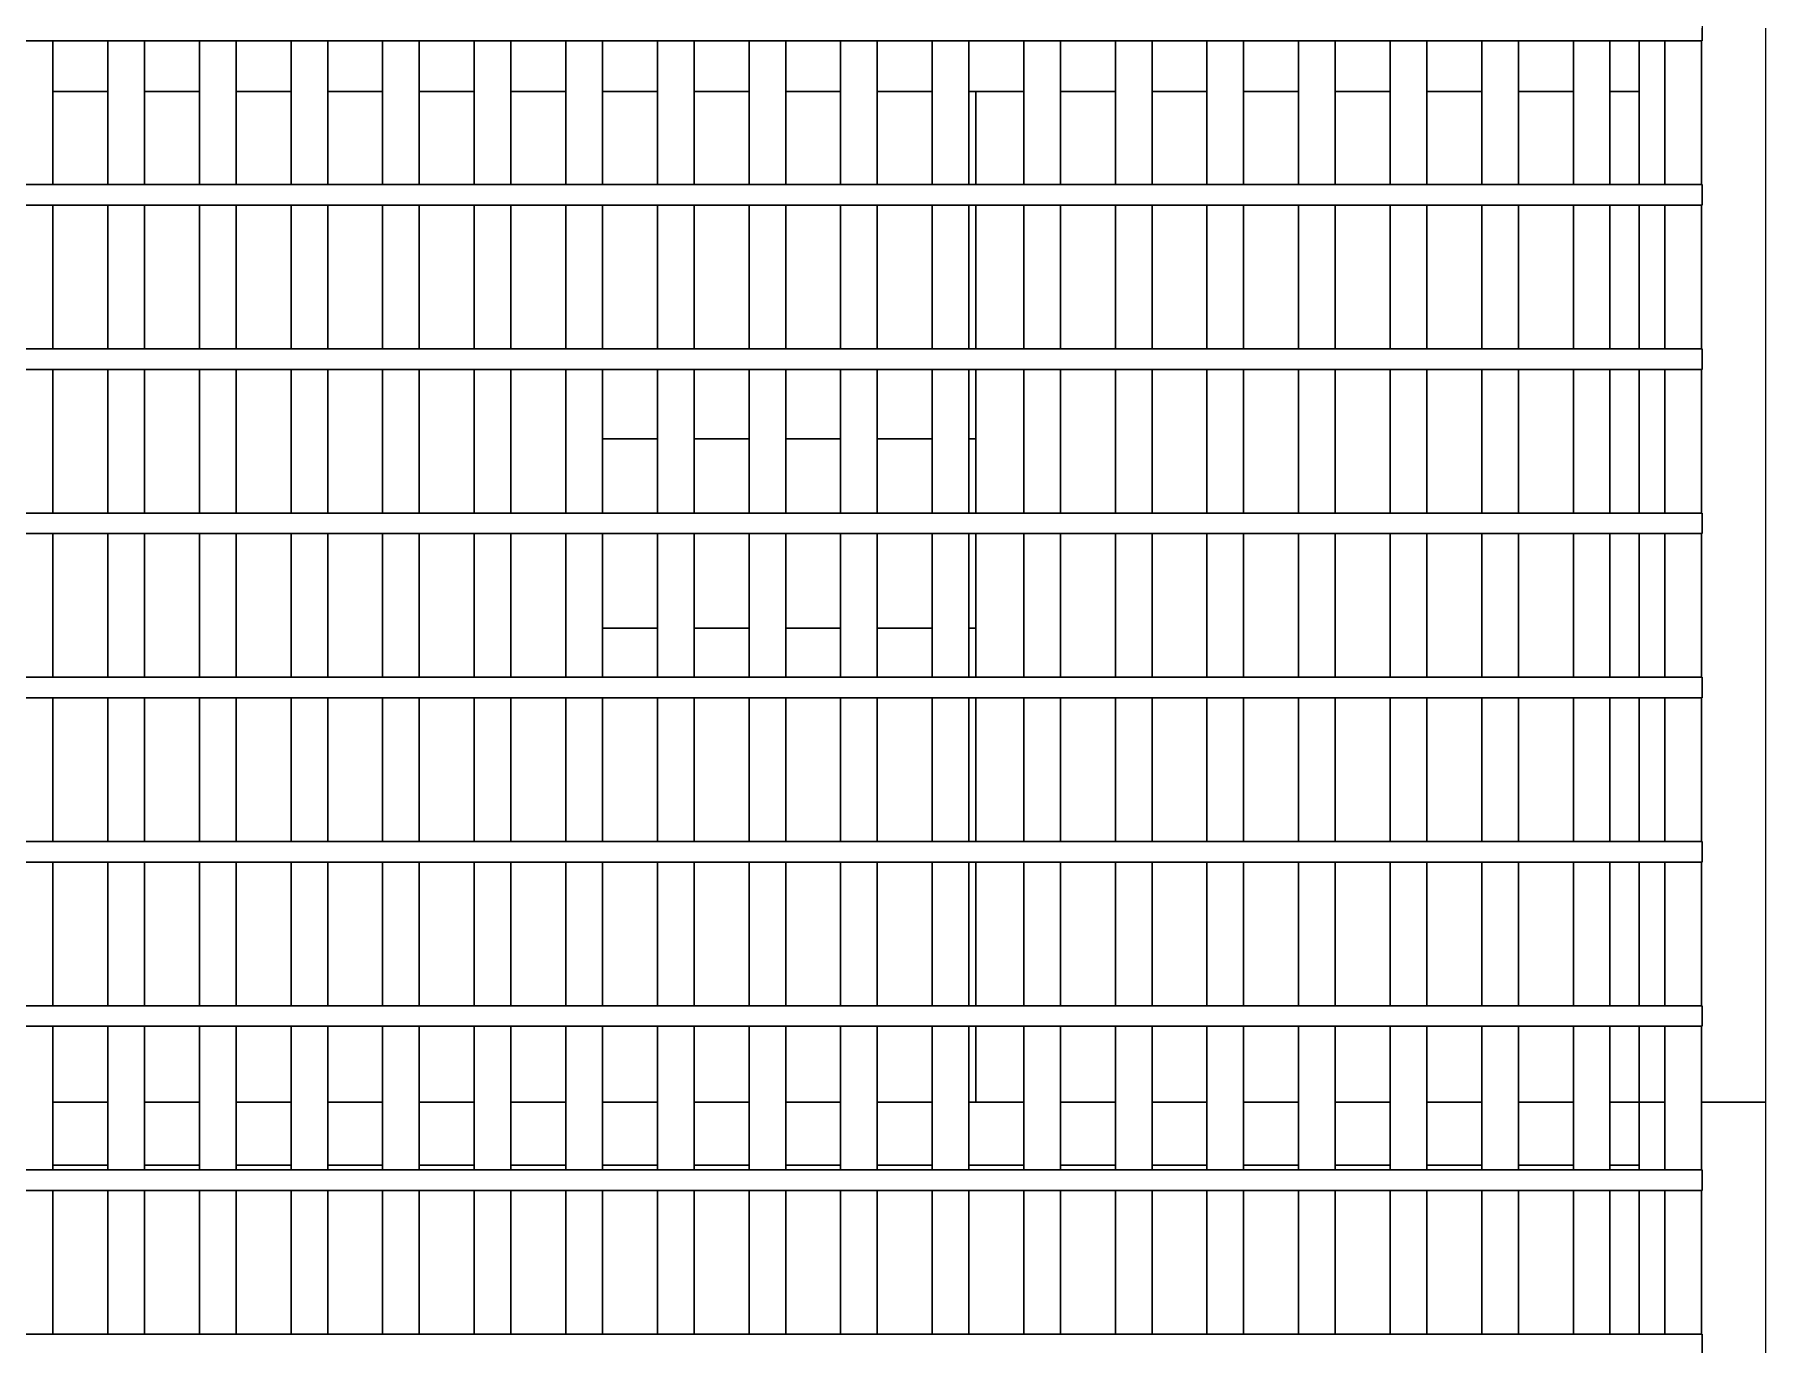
# Model space of a CAD drawing. Header units: millimetres. Extents: x -3142 to 174850, y -55234 to 83000.
# Drawn here: x 134720 to 140200, y -19518 to -15370 of the extents above; entities that cross this region are included whole.
import ezdxf

# ---------------------------------------------------------------- set-up
doc = ezdxf.new("R2010")
doc.units = ezdxf.units.MM
for name, color, linetype, lineweight in [('E-ELEV', 7, 'Continuous', 25), ('E-ELEV-FINE', 8, 'Continuous', 13), ('E-GLAS', 4, 'Continuous', 13)]:
    doc.layers.add(name, color=color, linetype=linetype, lineweight=lineweight)

msp = doc.modelspace()

# ---------------------------------------------------------------- linework, layer by layer
at = {"layer": 'E-ELEV'}
for points in [[(129300, -15390), (129300, -15325), (140000, -15325), (140000, -15390), (129300, -15390)], [(134778, -15845), (134662, -15845), (134662, -15390), (134778, -15390), (134778, -15845)], [(135068, -15845), (134952, -15845), (134952, -15390), (135068, -15390), (135068, -15845)], [(135358, -15845), (135242, -15845), (135242, -15390), (135358, -15390), (135358, -15845)], [(135648, -15845), (135532, -15845), (135532, -15390), (135648, -15390), (135648, -15845)], [(135938, -15845), (135822, -15845), (135822, -15390), (135938, -15390), (135938, -15845)], [(136228, -15845), (136112, -15845), (136112, -15390), (136228, -15390), (136228, -15845)], [(136518, -15845), (136402, -15845), (136402, -15390), (136518, -15390), (136518, -15845)], [(136808, -15845), (136692, -15845), (136692, -15390), (136808, -15390), (136808, -15845)], [(137098, -15845), (136982, -15845), (136982, -15390), (137098, -15390), (137098, -15845)], [(137388, -15845), (137272, -15845), (137272, -15390), (137388, -15390), (137388, -15845)], [(137678, -15845), (137562, -15845), (137562, -15390), (137678, -15390), (137678, -15845)], [(137968, -15845), (137852, -15845), (137852, -15390), (137968, -15390), (137968, -15845)], [(138258, -15845), (138142, -15845), (138142, -15390), (138258, -15390), (138258, -15845)], [(138548, -15845), (138432, -15845), (138432, -15390), (138548, -15390), (138548, -15845)], [(138838, -15845), (138722, -15845), (138722, -15390), (138838, -15390), (138838, -15845)], [(139128, -15845), (139012, -15845), (139012, -15390), (139128, -15390), (139128, -15845)], [(139418, -15845), (139302, -15845), (139302, -15390), (139418, -15390), (139418, -15845)], [(139708, -15845), (139592, -15845), (139592, -15390), (139708, -15390), (139708, -15845)], [(139800, -15390), (139882, -15390), (139882, -15845), (139800, -15845), (139800, -15390)], [(139998, -15845), (139882, -15845), (139882, -15390), (139998, -15390), (139998, -15845)], [(140200, -15350), (140200, -18750), (139998, -18750), (139998, -18510), (140000, -18510), (140000, -18445), (139998, -18445), (139998, -17990), (140000, -17990), (140000, -17925), (139998, -17925), (139998, -17470), (140000, -17470), (140000, -17405), (139998, -17405), (139998, -16950), (140000, -16950), (140000, -16885), (139998, -16885), (139998, -16430), (140000, -16430), (140000, -16365), (139998, -16365), (139998, -15910), (140000, -15910), (140000, -15845), (139998, -15845), (139998, -15390), (140000, -15390), (140000, -15350)], [(134952, -15550), (134952, -15845), (134778, -15845), (134778, -15550), (134952, -15550)], [(135242, -15550), (135242, -15845), (135068, -15845), (135068, -15550), (135242, -15550)], [(135532, -15550), (135532, -15845), (135358, -15845), (135358, -15550), (135532, -15550)], [(135822, -15550), (135822, -15845), (135648, -15845), (135648, -15550), (135822, -15550)], [(136112, -15550), (136112, -15845), (135938, -15845), (135938, -15550), (136112, -15550)], [(136402, -15550), (136402, -15845), (136228, -15845), (136228, -15550), (136402, -15550)], [(136692, -15550), (136692, -15845), (136518, -15845), (136518, -15550), (136692, -15550)], [(136982, -15550), (136982, -15845), (136808, -15845), (136808, -15550), (136982, -15550)], [(137272, -15550), (137272, -15845), (137098, -15845), (137098, -15550), (137272, -15550)], [(137562, -15550), (137562, -15845), (137388, -15845), (137388, -15550), (137562, -15550)], [(137700, -15845), (137678, -15845), (137678, -15550), (137700, -15550), (137700, -15845)], [(137700, -15550), (137852, -15550), (137852, -15845), (137700, -15845), (137700, -15550)], [(138142, -15550), (138142, -15845), (137968, -15845), (137968, -15550), (138142, -15550)], [(138432, -15550), (138432, -15845), (138258, -15845), (138258, -15550), (138432, -15550)], [(138722, -15550), (138722, -15845), (138548, -15845), (138548, -15550), (138722, -15550)], [(139012, -15550), (139012, -15845), (138838, -15845), (138838, -15550), (139012, -15550)], [(139302, -15550), (139302, -15845), (139128, -15845), (139128, -15550), (139302, -15550)], [(139592, -15550), (139592, -15845), (139418, -15845), (139418, -15550), (139592, -15550)], [(139800, -15550), (139800, -15845), (139708, -15845), (139708, -15550), (139800, -15550)], [(129300, -15910), (129300, -15845), (140000, -15845), (140000, -15910), (129300, -15910)], [(134778, -16365), (134662, -16365), (134662, -15910), (134778, -15910), (134778, -16365)], [(134952, -15910), (134952, -16365), (134778, -16365), (134778, -15910), (134952, -15910)], [(135068, -16365), (134952, -16365), (134952, -15910), (135068, -15910), (135068, -16365)], [(135068, -15910), (135242, -15910), (135242, -16365), (135068, -16365), (135068, -15910)], [(135358, -16365), (135242, -16365), (135242, -15910), (135358, -15910), (135358, -16365)], [(135358, -16365), (135358, -15910), (135532, -15910), (135532, -16365), (135358, -16365)], [(135648, -16365), (135532, -16365), (135532, -15910), (135648, -15910), (135648, -16365)], [(135822, -16365), (135648, -16365), (135648, -15910), (135822, -15910), (135822, -16365)], [(135938, -16365), (135822, -16365), (135822, -15910), (135938, -15910), (135938, -16365)], [(136112, -15910), (136112, -16365), (135938, -16365), (135938, -15910), (136112, -15910)], [(136228, -16365), (136112, -16365), (136112, -15910), (136228, -15910), (136228, -16365)], [(136228, -15910), (136402, -15910), (136402, -16365), (136228, -16365), (136228, -15910)], [(136518, -16365), (136402, -16365), (136402, -15910), (136518, -15910), (136518, -16365)], [(136518, -15910), (136692, -15910), (136692, -16365), (136518, -16365), (136518, -15910)], [(136808, -16365), (136692, -16365), (136692, -15910), (136808, -15910), (136808, -16365)], [(136808, -16365), (136808, -15910), (136982, -15910), (136982, -16365), (136808, -16365)], [(137098, -16365), (136982, -16365), (136982, -15910), (137098, -15910), (137098, -16365)], [(137272, -16365), (137098, -16365), (137098, -15910), (137272, -15910), (137272, -16365)], [(137388, -16365), (137272, -16365), (137272, -15910), (137388, -15910), (137388, -16365)], [(137562, -15910), (137562, -16365), (137388, -16365), (137388, -15910), (137562, -15910)], [(137678, -16365), (137562, -16365), (137562, -15910), (137678, -15910), (137678, -16365)], [(137700, -16365), (137678, -16365), (137678, -15910), (137700, -15910), (137700, -16365)], [(137700, -15910), (137852, -15910), (137852, -16365), (137700, -16365), (137700, -15910)], [(137968, -16365), (137852, -16365), (137852, -15910), (137968, -15910), (137968, -16365)], [(138142, -15910), (138142, -16365), (137968, -16365), (137968, -15910), (138142, -15910)], [(138258, -16365), (138142, -16365), (138142, -15910), (138258, -15910), (138258, -16365)], [(138258, -15910), (138432, -15910), (138432, -16365), (138258, -16365), (138258, -15910)], [(138548, -16365), (138432, -16365), (138432, -15910), (138548, -15910), (138548, -16365)], [(138548, -16365), (138548, -15910), (138722, -15910), (138722, -16365), (138548, -16365)], [(138838, -16365), (138722, -16365), (138722, -15910), (138838, -15910), (138838, -16365)], [(139012, -16365), (138838, -16365), (138838, -15910), (139012, -15910), (139012, -16365)], [(139128, -16365), (139012, -16365), (139012, -15910), (139128, -15910), (139128, -16365)], [(139302, -15910), (139302, -16365), (139128, -16365), (139128, -15910), (139302, -15910)], [(139418, -16365), (139302, -16365), (139302, -15910), (139418, -15910), (139418, -16365)], [(139418, -15910), (139592, -15910), (139592, -16365), (139418, -16365), (139418, -15910)], [(139708, -16365), (139592, -16365), (139592, -15910), (139708, -15910), (139708, -16365)], [(139708, -16365), (139708, -15910), (139800, -15910), (139800, -16365), (139708, -16365)], [(139800, -15910), (139882, -15910), (139882, -16365), (139800, -16365), (139800, -15910)], [(139998, -16365), (139882, -16365), (139882, -15910), (139998, -15910), (139998, -16365)], [(129300, -16430), (129300, -16365), (140000, -16365), (140000, -16430), (129300, -16430)], [(134778, -16885), (134662, -16885), (134662, -16430), (134778, -16430), (134778, -16885)], [(134952, -16430), (134952, -16885), (134778, -16885), (134778, -16430), (134952, -16430)], [(135068, -16885), (134952, -16885), (134952, -16430), (135068, -16430), (135068, -16885)], [(135068, -16430), (135242, -16430), (135242, -16885), (135068, -16885), (135068, -16430)], [(135358, -16885), (135242, -16885), (135242, -16430), (135358, -16430), (135358, -16885)], [(135358, -16885), (135358, -16430), (135532, -16430), (135532, -16885), (135358, -16885)], [(135648, -16885), (135532, -16885), (135532, -16430), (135648, -16430), (135648, -16885)], [(135822, -16885), (135648, -16885), (135648, -16430), (135822, -16430), (135822, -16885)], [(135938, -16885), (135822, -16885), (135822, -16430), (135938, -16430), (135938, -16885)], [(136112, -16430), (136112, -16885), (135938, -16885), (135938, -16430), (136112, -16430)], [(136228, -16885), (136112, -16885), (136112, -16430), (136228, -16430), (136228, -16885)], [(136228, -16430), (136402, -16430), (136402, -16885), (136228, -16885), (136228, -16430)], [(136518, -16885), (136402, -16885), (136402, -16430), (136518, -16430), (136518, -16885)], [(136518, -16650), (136518, -16430), (136692, -16430), (136692, -16650), (136518, -16650)], [(136808, -16885), (136692, -16885), (136692, -16430), (136808, -16430), (136808, -16885)], [(136808, -16650), (136808, -16430), (136982, -16430), (136982, -16650), (136808, -16650)], [(137098, -16885), (136982, -16885), (136982, -16430), (137098, -16430), (137098, -16885)], [(137098, -16650), (137098, -16430), (137272, -16430), (137272, -16650), (137098, -16650)], [(137388, -16885), (137272, -16885), (137272, -16430), (137388, -16430), (137388, -16885)], [(137388, -16650), (137388, -16430), (137562, -16430), (137562, -16650), (137388, -16650)], [(137678, -16885), (137562, -16885), (137562, -16430), (137678, -16430), (137678, -16885)], [(137700, -16650), (137678, -16650), (137678, -16430), (137700, -16430), (137700, -16650)], [(137700, -16430), (137852, -16430), (137852, -16885), (137700, -16885), (137700, -16430)], [(137968, -16885), (137852, -16885), (137852, -16430), (137968, -16430), (137968, -16885)], [(138142, -16430), (138142, -16885), (137968, -16885), (137968, -16430), (138142, -16430)], [(138258, -16885), (138142, -16885), (138142, -16430), (138258, -16430), (138258, -16885)], [(138258, -16430), (138432, -16430), (138432, -16885), (138258, -16885), (138258, -16430)], [(138548, -16885), (138432, -16885), (138432, -16430), (138548, -16430), (138548, -16885)], [(138548, -16885), (138548, -16430), (138722, -16430), (138722, -16885), (138548, -16885)], [(138838, -16885), (138722, -16885), (138722, -16430), (138838, -16430), (138838, -16885)], [(139012, -16885), (138838, -16885), (138838, -16430), (139012, -16430), (139012, -16885)], [(139128, -16885), (139012, -16885), (139012, -16430), (139128, -16430), (139128, -16885)], [(139302, -16430), (139302, -16885), (139128, -16885), (139128, -16430), (139302, -16430)], [(139418, -16885), (139302, -16885), (139302, -16430), (139418, -16430), (139418, -16885)], [(139418, -16430), (139592, -16430), (139592, -16885), (139418, -16885), (139418, -16430)], [(139708, -16885), (139592, -16885), (139592, -16430), (139708, -16430), (139708, -16885)], [(139708, -16885), (139708, -16430), (139800, -16430), (139800, -16885), (139708, -16885)], [(139800, -16430), (139882, -16430), (139882, -16885), (139800, -16885), (139800, -16430)], [(139998, -16885), (139882, -16885), (139882, -16430), (139998, -16430), (139998, -16885)], [(129300, -16950), (129300, -16885), (140000, -16885), (140000, -16950), (129300, -16950)], [(134778, -17405), (134662, -17405), (134662, -16950), (134778, -16950), (134778, -17405)], [(134952, -16950), (134952, -17405), (134778, -17405), (134778, -16950), (134952, -16950)], [(135068, -17405), (134952, -17405), (134952, -16950), (135068, -16950), (135068, -17405)], [(135068, -16950), (135242, -16950), (135242, -17405), (135068, -17405), (135068, -16950)], [(135358, -17405), (135242, -17405), (135242, -16950), (135358, -16950), (135358, -17405)], [(135358, -17405), (135358, -16950), (135532, -16950), (135532, -17405), (135358, -17405)], [(135648, -17405), (135532, -17405), (135532, -16950), (135648, -16950), (135648, -17405)], [(135822, -17405), (135648, -17405), (135648, -16950), (135822, -16950), (135822, -17405)], [(135938, -17405), (135822, -17405), (135822, -16950), (135938, -16950), (135938, -17405)], [(136112, -16950), (136112, -17405), (135938, -17405), (135938, -16950), (136112, -16950)], [(136228, -17405), (136112, -17405), (136112, -16950), (136228, -16950), (136228, -17405)], [(136228, -16950), (136402, -16950), (136402, -17405), (136228, -17405), (136228, -16950)], [(136518, -17405), (136402, -17405), (136402, -16950), (136518, -16950), (136518, -17405)], [(136808, -17405), (136692, -17405), (136692, -16950), (136808, -16950), (136808, -17405)], [(137098, -17405), (136982, -17405), (136982, -16950), (137098, -16950), (137098, -17405)], [(137388, -17405), (137272, -17405), (137272, -16950), (137388, -16950), (137388, -17405)], [(137678, -17405), (137562, -17405), (137562, -16950), (137678, -16950), (137678, -17405)], [(137700, -16950), (137852, -16950), (137852, -17405), (137700, -17405), (137700, -16950)], [(137968, -17405), (137852, -17405), (137852, -16950), (137968, -16950), (137968, -17405)], [(138142, -16950), (138142, -17405), (137968, -17405), (137968, -16950), (138142, -16950)], [(138258, -17405), (138142, -17405), (138142, -16950), (138258, -16950), (138258, -17405)], [(138258, -16950), (138432, -16950), (138432, -17405), (138258, -17405), (138258, -16950)], [(138548, -17405), (138432, -17405), (138432, -16950), (138548, -16950), (138548, -17405)], [(138548, -17405), (138548, -16950), (138722, -16950), (138722, -17405), (138548, -17405)], [(138838, -17405), (138722, -17405), (138722, -16950), (138838, -16950), (138838, -17405)], [(139012, -17405), (138838, -17405), (138838, -16950), (139012, -16950), (139012, -17405)], [(139128, -17405), (139012, -17405), (139012, -16950), (139128, -16950), (139128, -17405)], [(139302, -16950), (139302, -17405), (139128, -17405), (139128, -16950), (139302, -16950)], [(139418, -17405), (139302, -17405), (139302, -16950), (139418, -16950), (139418, -17405)], [(139418, -16950), (139592, -16950), (139592, -17405), (139418, -17405), (139418, -16950)], [(139708, -17405), (139592, -17405), (139592, -16950), (139708, -16950), (139708, -17405)], [(139708, -17405), (139708, -16950), (139800, -16950), (139800, -17405), (139708, -17405)], [(139800, -16950), (139882, -16950), (139882, -17405), (139800, -17405), (139800, -16950)], [(139998, -17405), (139882, -17405), (139882, -16950), (139998, -16950), (139998, -17405)], [(136692, -17250), (136692, -17405), (136518, -17405), (136518, -17250), (136692, -17250)], [(136982, -17250), (136982, -17405), (136808, -17405), (136808, -17250), (136982, -17250)], [(137272, -17250), (137272, -17405), (137098, -17405), (137098, -17250), (137272, -17250)], [(137562, -17250), (137562, -17405), (137388, -17405), (137388, -17250), (137562, -17250)], [(137700, -17405), (137678, -17405), (137678, -17250), (137700, -17250), (137700, -17405)], [(129300, -17470), (129300, -17405), (140000, -17405), (140000, -17470), (129300, -17470)], [(134778, -17925), (134662, -17925), (134662, -17470), (134778, -17470), (134778, -17925)], [(134952, -17470), (134952, -17925), (134778, -17925), (134778, -17470), (134952, -17470)], [(135068, -17925), (134952, -17925), (134952, -17470), (135068, -17470), (135068, -17925)], [(135068, -17470), (135242, -17470), (135242, -17925), (135068, -17925), (135068, -17470)], [(135358, -17925), (135242, -17925), (135242, -17470), (135358, -17470), (135358, -17925)], [(135358, -17925), (135358, -17470), (135532, -17470), (135532, -17925), (135358, -17925)], [(135648, -17925), (135532, -17925), (135532, -17470), (135648, -17470), (135648, -17925)], [(135822, -17925), (135648, -17925), (135648, -17470), (135822, -17470), (135822, -17925)], [(135938, -17925), (135822, -17925), (135822, -17470), (135938, -17470), (135938, -17925)], [(136112, -17470), (136112, -17925), (135938, -17925), (135938, -17470), (136112, -17470)], [(136228, -17925), (136112, -17925), (136112, -17470), (136228, -17470), (136228, -17925)], [(136228, -17470), (136402, -17470), (136402, -17925), (136228, -17925), (136228, -17470)], [(136518, -17925), (136402, -17925), (136402, -17470), (136518, -17470), (136518, -17925)], [(136692, -17470), (136692, -17925), (136518, -17925), (136518, -17470), (136692, -17470)], [(136808, -17925), (136692, -17925), (136692, -17470), (136808, -17470), (136808, -17925)], [(136808, -17470), (136982, -17470), (136982, -17925), (136808, -17925), (136808, -17470)], [(137098, -17925), (136982, -17925), (136982, -17470), (137098, -17470), (137098, -17925)], [(137098, -17925), (137098, -17470), (137272, -17470), (137272, -17925), (137098, -17925)], [(137388, -17925), (137272, -17925), (137272, -17470), (137388, -17470), (137388, -17925)], [(137562, -17925), (137388, -17925), (137388, -17470), (137562, -17470), (137562, -17925)], [(137678, -17925), (137562, -17925), (137562, -17470), (137678, -17470), (137678, -17925)], [(137700, -17925), (137678, -17925), (137678, -17470), (137700, -17470), (137700, -17925)], [(137700, -17470), (137852, -17470), (137852, -17925), (137700, -17925), (137700, -17470)], [(137968, -17925), (137852, -17925), (137852, -17470), (137968, -17470), (137968, -17925)], [(138142, -17470), (138142, -17925), (137968, -17925), (137968, -17470), (138142, -17470)], [(138258, -17925), (138142, -17925), (138142, -17470), (138258, -17470), (138258, -17925)], [(138258, -17470), (138432, -17470), (138432, -17925), (138258, -17925), (138258, -17470)], [(138548, -17925), (138432, -17925), (138432, -17470), (138548, -17470), (138548, -17925)], [(138548, -17925), (138548, -17470), (138722, -17470), (138722, -17925), (138548, -17925)], [(138838, -17925), (138722, -17925), (138722, -17470), (138838, -17470), (138838, -17925)], [(139012, -17925), (138838, -17925), (138838, -17470), (139012, -17470), (139012, -17925)], [(139128, -17925), (139012, -17925), (139012, -17470), (139128, -17470), (139128, -17925)], [(139302, -17470), (139302, -17925), (139128, -17925), (139128, -17470), (139302, -17470)], [(139418, -17925), (139302, -17925), (139302, -17470), (139418, -17470), (139418, -17925)], [(139418, -17470), (139592, -17470), (139592, -17925), (139418, -17925), (139418, -17470)], [(139708, -17925), (139592, -17925), (139592, -17470), (139708, -17470), (139708, -17925)], [(139708, -17925), (139708, -17470), (139800, -17470), (139800, -17925), (139708, -17925)], [(139800, -17470), (139882, -17470), (139882, -17925), (139800, -17925), (139800, -17470)], [(139998, -17925), (139882, -17925), (139882, -17470), (139998, -17470), (139998, -17925)], [(129300, -17990), (129300, -17925), (140000, -17925), (140000, -17990), (129300, -17990)], [(134778, -18445), (134662, -18445), (134662, -17990), (134778, -17990), (134778, -18445)], [(134952, -17990), (134952, -18445), (134778, -18445), (134778, -17990), (134952, -17990)], [(135068, -18445), (134952, -18445), (134952, -17990), (135068, -17990), (135068, -18445)], [(135068, -17990), (135242, -17990), (135242, -18445), (135068, -18445), (135068, -17990)], [(135358, -18445), (135242, -18445), (135242, -17990), (135358, -17990), (135358, -18445)], [(135358, -18445), (135358, -17990), (135532, -17990), (135532, -18445), (135358, -18445)], [(135648, -18445), (135532, -18445), (135532, -17990), (135648, -17990), (135648, -18445)], [(135822, -18445), (135648, -18445), (135648, -17990), (135822, -17990), (135822, -18445)], [(135938, -18445), (135822, -18445), (135822, -17990), (135938, -17990), (135938, -18445)], [(136112, -17990), (136112, -18445), (135938, -18445), (135938, -17990), (136112, -17990)], [(136228, -18445), (136112, -18445), (136112, -17990), (136228, -17990), (136228, -18445)], [(136228, -17990), (136402, -17990), (136402, -18445), (136228, -18445), (136228, -17990)], [(136518, -18445), (136402, -18445), (136402, -17990), (136518, -17990), (136518, -18445)], [(136692, -17990), (136692, -18445), (136518, -18445), (136518, -17990), (136692, -17990)], [(136808, -18445), (136692, -18445), (136692, -17990), (136808, -17990), (136808, -18445)], [(136808, -17990), (136982, -17990), (136982, -18445), (136808, -18445), (136808, -17990)], [(137098, -18445), (136982, -18445), (136982, -17990), (137098, -17990), (137098, -18445)], [(137098, -18445), (137098, -17990), (137272, -17990), (137272, -18445), (137098, -18445)], [(137388, -18445), (137272, -18445), (137272, -17990), (137388, -17990), (137388, -18445)], [(137562, -18445), (137388, -18445), (137388, -17990), (137562, -17990), (137562, -18445)], [(137678, -18445), (137562, -18445), (137562, -17990), (137678, -17990), (137678, -18445)], [(137700, -18445), (137678, -18445), (137678, -17990), (137700, -17990), (137700, -18445)], [(137700, -17990), (137852, -17990), (137852, -18445), (137700, -18445), (137700, -17990)], [(137968, -18445), (137852, -18445), (137852, -17990), (137968, -17990), (137968, -18445)], [(138142, -17990), (138142, -18445), (137968, -18445), (137968, -17990), (138142, -17990)], [(138258, -18445), (138142, -18445), (138142, -17990), (138258, -17990), (138258, -18445)], [(138258, -17990), (138432, -17990), (138432, -18445), (138258, -18445), (138258, -17990)], [(138548, -18445), (138432, -18445), (138432, -17990), (138548, -17990), (138548, -18445)], [(138548, -18445), (138548, -17990), (138722, -17990), (138722, -18445), (138548, -18445)], [(138838, -18445), (138722, -18445), (138722, -17990), (138838, -17990), (138838, -18445)], [(139012, -18445), (138838, -18445), (138838, -17990), (139012, -17990), (139012, -18445)], [(139128, -18445), (139012, -18445), (139012, -17990), (139128, -17990), (139128, -18445)], [(139302, -17990), (139302, -18445), (139128, -18445), (139128, -17990), (139302, -17990)], [(139418, -18445), (139302, -18445), (139302, -17990), (139418, -17990), (139418, -18445)], [(139418, -17990), (139592, -17990), (139592, -18445), (139418, -18445), (139418, -17990)], [(139708, -18445), (139592, -18445), (139592, -17990), (139708, -17990), (139708, -18445)], [(139708, -18445), (139708, -17990), (139800, -17990), (139800, -18445), (139708, -18445)], [(139800, -17990), (139882, -17990), (139882, -18445), (139800, -18445), (139800, -17990)], [(139998, -18445), (139882, -18445), (139882, -17990), (139998, -17990), (139998, -18445)], [(129300, -18510), (129300, -18445), (140000, -18445), (140000, -18510), (129300, -18510)], [(134778, -18965), (134662, -18965), (134662, -18510), (134778, -18510), (134778, -18965)], [(134778, -18750), (134778, -18510), (134952, -18510), (134952, -18750), (134778, -18750)], [(135068, -18965), (134952, -18965), (134952, -18510), (135068, -18510), (135068, -18965)], [(135068, -18750), (135068, -18510), (135242, -18510), (135242, -18750), (135068, -18750)], [(135358, -18965), (135242, -18965), (135242, -18510), (135358, -18510), (135358, -18965)], [(135358, -18750), (135358, -18510), (135532, -18510), (135532, -18750), (135358, -18750)], [(135648, -18965), (135532, -18965), (135532, -18510), (135648, -18510), (135648, -18965)], [(135648, -18750), (135648, -18510), (135822, -18510), (135822, -18750), (135648, -18750)], [(135938, -18965), (135822, -18965), (135822, -18510), (135938, -18510), (135938, -18965)], [(135938, -18750), (135938, -18510), (136112, -18510), (136112, -18750), (135938, -18750)], [(136228, -18965), (136112, -18965), (136112, -18510), (136228, -18510), (136228, -18965)], [(136228, -18750), (136228, -18510), (136402, -18510), (136402, -18750), (136228, -18750)], [(136518, -18965), (136402, -18965), (136402, -18510), (136518, -18510), (136518, -18965)], [(136518, -18750), (136518, -18510), (136692, -18510), (136692, -18750), (136518, -18750)], [(136808, -18965), (136692, -18965), (136692, -18510), (136808, -18510), (136808, -18965)], [(136808, -18750), (136808, -18510), (136982, -18510), (136982, -18750), (136808, -18750)], [(137098, -18965), (136982, -18965), (136982, -18510), (137098, -18510), (137098, -18965)], [(137098, -18750), (137098, -18510), (137272, -18510), (137272, -18750), (137098, -18750)], [(137388, -18965), (137272, -18965), (137272, -18510), (137388, -18510), (137388, -18965)], [(137388, -18750), (137388, -18510), (137562, -18510), (137562, -18750), (137388, -18750)], [(137678, -18965), (137562, -18965), (137562, -18510), (137678, -18510), (137678, -18965)], [(137700, -18750), (137678, -18750), (137678, -18510), (137700, -18510), (137700, -18750)], [(137700, -18510), (137852, -18510), (137852, -18750), (137700, -18750), (137700, -18510)], [(137968, -18965), (137852, -18965), (137852, -18510), (137968, -18510), (137968, -18965)], [(137968, -18750), (137968, -18510), (138142, -18510), (138142, -18750), (137968, -18750)], [(138258, -18965), (138142, -18965), (138142, -18510), (138258, -18510), (138258, -18965)], [(138258, -18750), (138258, -18510), (138432, -18510), (138432, -18750), (138258, -18750)], [(138548, -18965), (138432, -18965), (138432, -18510), (138548, -18510), (138548, -18965)], [(138548, -18750), (138548, -18510), (138722, -18510), (138722, -18750), (138548, -18750)], [(138838, -18965), (138722, -18965), (138722, -18510), (138838, -18510), (138838, -18965)], [(138838, -18750), (138838, -18510), (139012, -18510), (139012, -18750), (138838, -18750)], [(139128, -18965), (139012, -18965), (139012, -18510), (139128, -18510), (139128, -18965)], [(139128, -18750), (139128, -18510), (139302, -18510), (139302, -18750), (139128, -18750)], [(139418, -18965), (139302, -18965), (139302, -18510), (139418, -18510), (139418, -18965)], [(139418, -18750), (139418, -18510), (139592, -18510), (139592, -18750), (139418, -18750)], [(139708, -18965), (139592, -18965), (139592, -18510), (139708, -18510), (139708, -18965)], [(139708, -18750), (139708, -18510), (139800, -18510), (139800, -18750), (139708, -18750)], [(139800, -18510), (139882, -18510), (139882, -18750), (139800, -18750), (139800, -18510)], [(139998, -18965), (139882, -18965), (139882, -18510), (139998, -18510), (139998, -18965)], [(139800, -18750), (139882, -18750), (139882, -18965), (139800, -18965), (139800, -18750)], [(140000, -19550), (140000, -19485), (139998, -19485), (139998, -19030), (140000, -19030), (140000, -18965), (139998, -18965), (139998, -18750), (140200, -18750)], [(140200, -18750), (140200, -22150)], [(134952, -18950), (134952, -18965), (134778, -18965), (134778, -18950), (134952, -18950)], [(135242, -18950), (135242, -18965), (135068, -18965), (135068, -18950), (135242, -18950)], [(135532, -18950), (135532, -18965), (135358, -18965), (135358, -18950), (135532, -18950)], [(135822, -18950), (135822, -18965), (135648, -18965), (135648, -18950), (135822, -18950)], [(136112, -18950), (136112, -18965), (135938, -18965), (135938, -18950), (136112, -18950)], [(136402, -18950), (136402, -18965), (136228, -18965), (136228, -18950), (136402, -18950)], [(136692, -18950), (136692, -18965), (136518, -18965), (136518, -18950), (136692, -18950)], [(136982, -18950), (136982, -18965), (136808, -18965), (136808, -18950), (136982, -18950)], [(137272, -18950), (137272, -18965), (137098, -18965), (137098, -18950), (137272, -18950)], [(137562, -18950), (137562, -18965), (137388, -18965), (137388, -18950), (137562, -18950)], [(137852, -18950), (137852, -18965), (137678, -18965), (137678, -18950), (137852, -18950)], [(138142, -18950), (138142, -18965), (137968, -18965), (137968, -18950), (138142, -18950)], [(138432, -18950), (138432, -18965), (138258, -18965), (138258, -18950), (138432, -18950)], [(138722, -18950), (138722, -18965), (138548, -18965), (138548, -18950), (138722, -18950)], [(139012, -18950), (139012, -18965), (138838, -18965), (138838, -18950), (139012, -18950)], [(139302, -18950), (139302, -18965), (139128, -18965), (139128, -18950), (139302, -18950)], [(139592, -18950), (139592, -18965), (139418, -18965), (139418, -18950), (139592, -18950)], [(139800, -18950), (139800, -18965), (139708, -18965), (139708, -18950), (139800, -18950)], [(129300, -19030), (129300, -18965), (140000, -18965), (140000, -19030), (129300, -19030)], [(134778, -19485), (134662, -19485), (134662, -19030), (134778, -19030), (134778, -19485)], [(134952, -19030), (134952, -19485), (134778, -19485), (134778, -19030), (134952, -19030)], [(135068, -19485), (134952, -19485), (134952, -19030), (135068, -19030), (135068, -19485)], [(135068, -19030), (135242, -19030), (135242, -19485), (135068, -19485), (135068, -19030)], [(135358, -19485), (135242, -19485), (135242, -19030), (135358, -19030), (135358, -19485)], [(135532, -19485), (135358, -19485), (135358, -19030), (135532, -19030), (135532, -19485)], [(135648, -19485), (135532, -19485), (135532, -19030), (135648, -19030), (135648, -19485)], [(135822, -19485), (135648, -19485), (135648, -19030), (135822, -19030), (135822, -19485)], [(135938, -19485), (135822, -19485), (135822, -19030), (135938, -19030), (135938, -19485)], [(136112, -19030), (136112, -19485), (135938, -19485), (135938, -19030), (136112, -19030)], [(136228, -19485), (136112, -19485), (136112, -19030), (136228, -19030), (136228, -19485)], [(136228, -19030), (136402, -19030), (136402, -19485), (136228, -19485), (136228, -19030)], [(136518, -19485), (136402, -19485), (136402, -19030), (136518, -19030), (136518, -19485)], [(136518, -19485), (136518, -19030), (136692, -19030), (136692, -19485), (136518, -19485)], [(136808, -19485), (136692, -19485), (136692, -19030), (136808, -19030), (136808, -19485)], [(136982, -19485), (136808, -19485), (136808, -19030), (136982, -19030), (136982, -19485)], [(137098, -19485), (136982, -19485), (136982, -19030), (137098, -19030), (137098, -19485)], [(137272, -19030), (137272, -19485), (137098, -19485), (137098, -19030), (137272, -19030)], [(137388, -19485), (137272, -19485), (137272, -19030), (137388, -19030), (137388, -19485)], [(137388, -19030), (137562, -19030), (137562, -19485), (137388, -19485), (137388, -19030)], [(137678, -19485), (137562, -19485), (137562, -19030), (137678, -19030), (137678, -19485)], [(137678, -19485), (137678, -19030), (137852, -19030), (137852, -19485), (137678, -19485)], [(137968, -19485), (137852, -19485), (137852, -19030), (137968, -19030), (137968, -19485)], [(138142, -19485), (137968, -19485), (137968, -19030), (138142, -19030), (138142, -19485)], [(138258, -19485), (138142, -19485), (138142, -19030), (138258, -19030), (138258, -19485)], [(138432, -19030), (138432, -19485), (138258, -19485), (138258, -19030), (138432, -19030)], [(138548, -19485), (138432, -19485), (138432, -19030), (138548, -19030), (138548, -19485)], [(138548, -19030), (138722, -19030), (138722, -19485), (138548, -19485), (138548, -19030)], [(138838, -19485), (138722, -19485), (138722, -19030), (138838, -19030), (138838, -19485)], [(139012, -19030), (139012, -19485), (138838, -19485), (138838, -19030), (139012, -19030)], [(139128, -19485), (139012, -19485), (139012, -19030), (139128, -19030), (139128, -19485)], [(139128, -19030), (139302, -19030), (139302, -19485), (139128, -19485), (139128, -19030)], [(139418, -19485), (139302, -19485), (139302, -19030), (139418, -19030), (139418, -19485)], [(139418, -19485), (139418, -19030), (139592, -19030), (139592, -19485), (139418, -19485)], [(139708, -19485), (139592, -19485), (139592, -19030), (139708, -19030), (139708, -19485)], [(139800, -19030), (139800, -19485), (139708, -19485), (139708, -19030), (139800, -19030)], [(139800, -19030), (139882, -19030), (139882, -19485), (139800, -19485), (139800, -19030)], [(139998, -19485), (139882, -19485), (139882, -19030), (139998, -19030), (139998, -19485)], [(129300, -19550), (129300, -19485), (140000, -19485), (140000, -19550), (129300, -19550)]]:
    msp.add_lwpolyline(points, dxfattribs=at)
at = {"layer": 'E-ELEV-FINE'}
for points in [[(134778, -15550), (134778, -15390), (134952, -15390), (134952, -15550), (134778, -15550)], [(135068, -15550), (135068, -15390), (135242, -15390), (135242, -15550), (135068, -15550)], [(135358, -15550), (135358, -15390), (135532, -15390), (135532, -15550), (135358, -15550)], [(135648, -15550), (135648, -15390), (135822, -15390), (135822, -15550), (135648, -15550)], [(135938, -15550), (135938, -15390), (136112, -15390), (136112, -15550), (135938, -15550)], [(136228, -15550), (136228, -15390), (136402, -15390), (136402, -15550), (136228, -15550)], [(136518, -15550), (136518, -15390), (136692, -15390), (136692, -15550), (136518, -15550)], [(136808, -15550), (136808, -15390), (136982, -15390), (136982, -15550), (136808, -15550)], [(137098, -15550), (137098, -15390), (137272, -15390), (137272, -15550), (137098, -15550)], [(137388, -15550), (137388, -15390), (137562, -15390), (137562, -15550), (137388, -15550)], [(137678, -15550), (137678, -15390), (137852, -15390), (137852, -15550), (137700, -15550), (137678, -15550)], [(137968, -15550), (137968, -15390), (138142, -15390), (138142, -15550), (137968, -15550)], [(138258, -15550), (138258, -15390), (138432, -15390), (138432, -15550), (138258, -15550)], [(138548, -15550), (138548, -15390), (138722, -15390), (138722, -15550), (138548, -15550)], [(138838, -15550), (138838, -15390), (139012, -15390), (139012, -15550), (138838, -15550)], [(139128, -15550), (139128, -15390), (139302, -15390), (139302, -15550), (139128, -15550)], [(139418, -15550), (139418, -15390), (139592, -15390), (139592, -15550), (139418, -15550)], [(139708, -15550), (139708, -15390), (139800, -15390), (139800, -15550), (139708, -15550)], [(134952, -18750), (134952, -18950), (134778, -18950), (134778, -18750), (134952, -18750)], [(135242, -18750), (135242, -18950), (135068, -18950), (135068, -18750), (135242, -18750)], [(135532, -18750), (135532, -18950), (135358, -18950), (135358, -18750), (135532, -18750)], [(135822, -18750), (135822, -18950), (135648, -18950), (135648, -18750), (135822, -18750)], [(136112, -18750), (136112, -18950), (135938, -18950), (135938, -18750), (136112, -18750)], [(136402, -18750), (136402, -18950), (136228, -18950), (136228, -18750), (136402, -18750)], [(136692, -18750), (136692, -18950), (136518, -18950), (136518, -18750), (136692, -18750)], [(136982, -18750), (136982, -18950), (136808, -18950), (136808, -18750), (136982, -18750)], [(137272, -18750), (137272, -18950), (137098, -18950), (137098, -18750), (137272, -18750)], [(137562, -18750), (137562, -18950), (137388, -18950), (137388, -18750), (137562, -18750)], [(137852, -18750), (137852, -18950), (137678, -18950), (137678, -18750), (137852, -18750)], [(138142, -18750), (138142, -18950), (137968, -18950), (137968, -18750), (138142, -18750)], [(138432, -18750), (138432, -18950), (138258, -18950), (138258, -18750), (138432, -18750)], [(138722, -18750), (138722, -18950), (138548, -18950), (138548, -18750), (138722, -18750)], [(139012, -18750), (139012, -18950), (138838, -18950), (138838, -18750), (139012, -18750)], [(139302, -18750), (139302, -18950), (139128, -18950), (139128, -18750), (139302, -18750)], [(139592, -18750), (139592, -18950), (139418, -18950), (139418, -18750), (139592, -18750)], [(139800, -18750), (139800, -18950), (139708, -18950), (139708, -18750), (139800, -18750)]]:
    msp.add_lwpolyline(points, dxfattribs=at)
at = {"layer": 'E-GLAS'}
for points in [[(136692, -16650), (136692, -16885), (136518, -16885), (136518, -16650), (136692, -16650)], [(136982, -16650), (136982, -16885), (136808, -16885), (136808, -16650), (136982, -16650)], [(137272, -16650), (137272, -16885), (137098, -16885), (137098, -16650), (137272, -16650)], [(137562, -16650), (137562, -16885), (137388, -16885), (137388, -16650), (137562, -16650)], [(137700, -16885), (137678, -16885), (137678, -16650), (137700, -16650), (137700, -16885)], [(136518, -17250), (136518, -16950), (136692, -16950), (136692, -17250), (136518, -17250)], [(136808, -17250), (136808, -16950), (136982, -16950), (136982, -17250), (136808, -17250)], [(137098, -17250), (137098, -16950), (137272, -16950), (137272, -17250), (137098, -17250)], [(137388, -17250), (137388, -16950), (137562, -16950), (137562, -17250), (137388, -17250)], [(137700, -17250), (137678, -17250), (137678, -16950), (137700, -16950), (137700, -17250)]]:
    msp.add_lwpolyline(points, dxfattribs=at)

doc.saveas('drawing.dxf')
